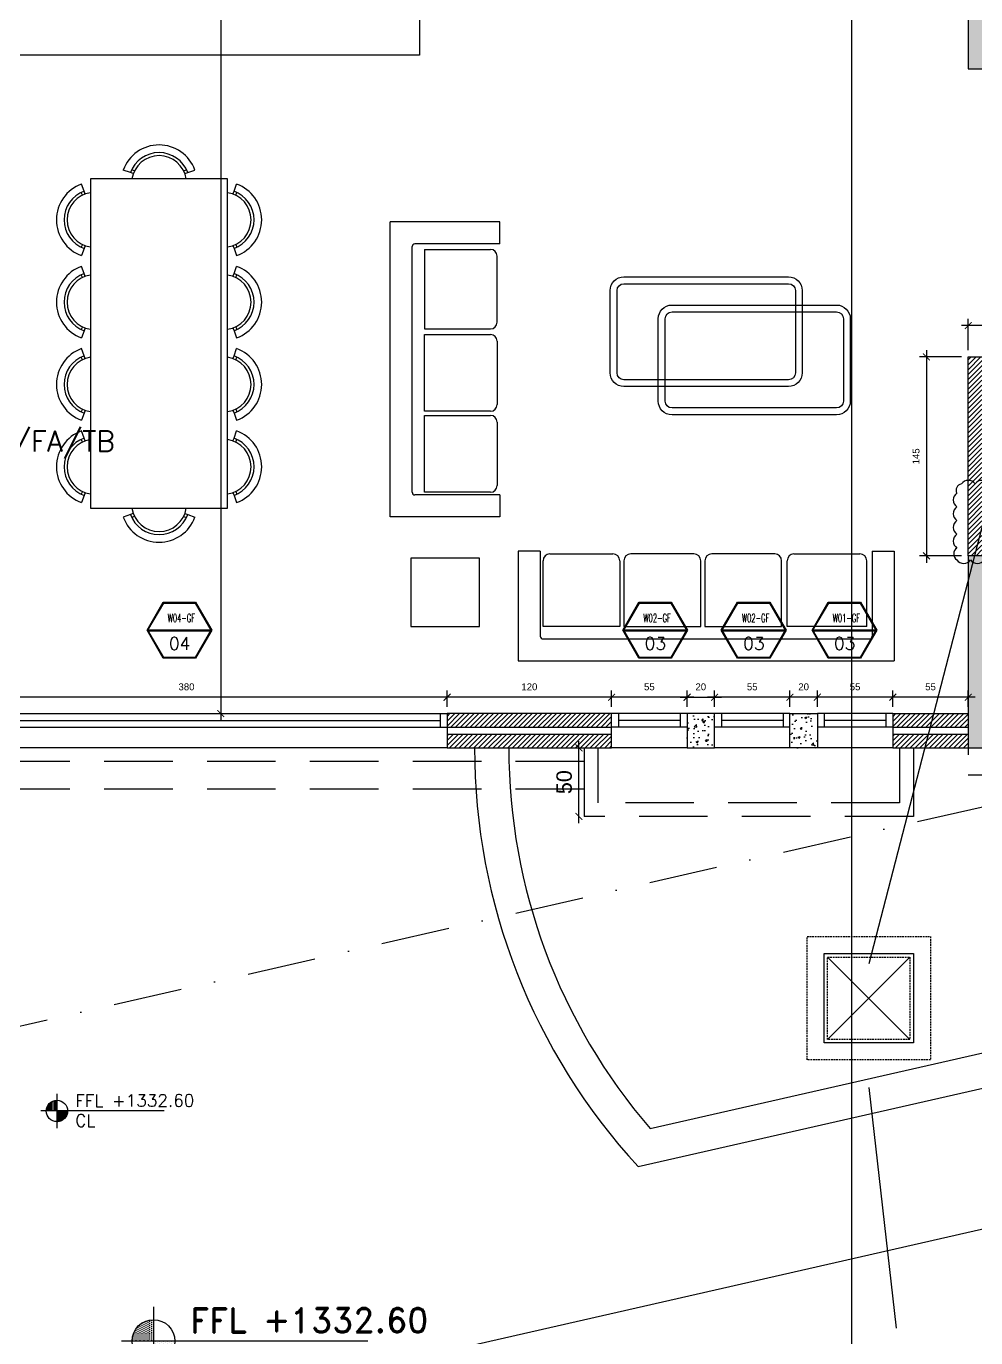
# Model space of a CAD drawing. Header units: centimetres. Extents: x 96271 to 179142, y 9855 to 112216.
# Drawn here: x 139050 to 139742, y 70745 to 71701 of the extents above; entities that cross this region are included whole.
import ezdxf
from ezdxf import colors
from ezdxf.entities.mleader import LeaderData, LeaderLine
from ezdxf.enums import TextEntityAlignment as Align
from ezdxf.math import Vec2, Vec3

# ---------------------------------------------------------------- set-up
doc = ezdxf.new("R2010")
doc.units = ezdxf.units.CM
doc.header["$LTSCALE"] = 100
doc.header["$MEASUREMENT"] = 0
doc.header["$PDSIZE"] = 0.2
for name, pattern in [('DASHDOT', [1, 0.5, -0.25, 0, -0.25]), ('DASHED', [0.75, 0.5, -0.25]), ('HIDDEN2', [0.1875, 0.125, -0.0625])]:
    doc.linetypes.add(name, pattern=pattern)
doc.layers.get('0').update_dxf_attribs({"linetype": 'CONTINUOUS'})
doc.layers.get('DEFPOINTS').update_dxf_attribs({"linetype": 'CONTINUOUS'})
for name, color, linetype in [('A-Dim', 2, 'CONTINUOUS'), ('A-Dim CMU', 2, 'CONTINUOUS'), ('A-Flor-Str', 3, 'CONTINUOUS'), ('A-Furn-Free', 32, 'CONTINUOUS'), ('A-Glass-Full', 140, 'CONTINUOUS'), ('A-Otln-Abv', 1, 'DASHED'), ('A-Otln-Lot Limit', 4, 'CONTINUOUS'), ('A-Patt-CMU', 8, 'CONTINUOUS'), ('A-Patt-Strcr', 8, 'CONTINUOUS'), ('A-Rev Cloud', 80, 'CONTINUOUS'), ('A-Setback', 3, 'DASHDOT'), ('A-Wall-Full', 5, 'CONTINUOUS'), ('A-Wall-Prht', 2, 'CONTINUOUS'), ('A-Wall-Strctr', 6, 'CONTINUOUS'), ('A-WINDOW-ANOT', 131, 'CONTINUOUS'), ('M-DR-RW', 30, 'CONTINUOUS'), ('M-DR-TXT', 80, 'CONTINUOUS'), ('M-FCO-FD', 161, 'CONTINUOUS'), ('plan-elevation level', 7, 'CONTINUOUS')]:
    doc.layers.add(name, color=color, linetype=linetype)
doc.layers.add('A-Sect-Iden', color=191, linetype='CONTINUOUS', lineweight=25)
doc.styles.add('ROMAND', font='romand.shx', dxfattribs={"height": 10})
doc.styles.add('ROMANS', font='romans.shx')
doc.styles.get("Standard").update_dxf_attribs({"font": 'arial.ttf'})
doc.dimstyles.new('1-50', dxfattribs={"dimtxt": 11.25, "dimasz": 5, "dimexe": 5, "dimexo": 5, "dimgap": 5, "dimtad": 1, "dimdec": 1, "dimrnd": 0.5, "dimzin": 12, "dimdsep": 46, "dimtxsty": 'Standard', "dimblk": 'ARCHTICK', "dimcen": 0.09, "dimdle": 5, "dimadec": 0, "dimazin": 3, "dimtfac": 1, "dimtdec": 1, "dimtix": 1, "dimtofl": 0, "dimtmove": 1, "dimatfit": 3, "dimfxl": 5, "dimtolj": 1, "dimtzin": 0, "dimarcsym": 0})
pattern_1 = [(90, (894916.29, -703049.082), (14.2875, 7.14375), [0, -14.2875])]

# ---------------------------------------------------------------- blocks, each defined once
blk = doc.blocks.new('_ArchTick')
at = {"color": 0, "linetype": 'ByBlock', "const_width": 0.15}
blk.add_lwpolyline([(-0.5, -0.5), (0.5, 0.5)], dxfattribs=at)
blk = doc.blocks.new('*D142')
at = {"layer": 'A-Dim', "color": 0, "lineweight": -2, "transparency": 16777216}
blk.add_line((139452.71, 71120.33), (139452.71, 71180.33), dxfattribs=at)
at = {"layer": 'DEFPOINTS', "color": 0, "transparency": 16777216}
for p in [(139452.71, 71175.33), (139452.71, 71175.33), (139452.71, 71125.33)]:
    blk.add_point(p, dxfattribs=at)
at = {"layer": 'A-Dim', "color": 0, "lineweight": -2, "transparency": 16777216, "xscale": 5, "yscale": 5, "zscale": 5}
for p, rotation in [((139452.71, 71175.33), 90), ((139452.71, 71125.33), 270)]:
    blk.add_blockref('_ArchTick', p, dxfattribs=dict(at, rotation=rotation))
at = {"layer": 'A-Dim', "color": 0, "transparency": 16777216, "insert": (139441.96, 71150.33), "char_height": 11.25, "attachment_point": 5, "rotation": 90}
blk.add_mtext('\\A1;50', dxfattribs=at)
blk = doc.blocks.new('*D152')
at = {"layer": 'A-Dim', "color": 0, "lineweight": -2, "transparency": 16777216}
blk.add_line((139191.56, 72260.33), (139191.56, 71195.33), dxfattribs=at)
at = {"layer": 'DEFPOINTS', "color": 0, "transparency": 16777216}
for p in [(139191.56, 72255.33), (139191.56, 71200.33), (139191.56, 71200.33)]:
    blk.add_point(p, dxfattribs=at)
at = {"layer": 'A-Dim', "color": 0, "lineweight": -2, "transparency": 16777216, "xscale": 5, "yscale": 5, "zscale": 5}
for p, rotation in [((139191.56, 72255.33), 90), ((139191.56, 71200.33), 270)]:
    blk.add_blockref('_ArchTick', p, dxfattribs=dict(at, rotation=rotation))
at = {"layer": 'A-Dim', "color": 0, "transparency": 16777216, "insert": (139180.82, 71727.83), "char_height": 11.25, "attachment_point": 5, "rotation": 90}
blk.add_mtext('\\A1;1055', dxfattribs=at)
blk = doc.blocks.new('CL-FFL-PLAN')
at = {"layer": 'plan-elevation level'}
h = blk.add_hatch(dxfattribs=at)
h.set_pattern_fill('DOTS', color=232, scale=9, angle=90, style=0)
h.set_pattern_definition(pattern_1)
h.paths.add_polyline_path([(-1228.6, 206.6), (-1228.6, 50.3), (-1384.9, 50.3, -0.414214)])
h = blk.add_hatch(dxfattribs=at)
h.set_pattern_fill('DOTS', color=232, scale=9, angle=90, style=0)
h.set_pattern_definition(pattern_1)
h.paths.add_polyline_path([(-1228.6, 50.3), (-1072.2, 50.3, -0.414214), (-1228.6, -106.1)])
at = {"layer": 'plan-elevation level', "color": 7, "ltscale": 111}
for p, q in [((-1228.6, 301), (-1228.6, -200.5)), ((336.9, 50.3), (-1462.7, 50.3))]:
    blk.add_line(p, q, dxfattribs=at)
blk.add_circle((-1228.6, 50.3), 156.3, dxfattribs=at)
at = {"layer": 'plan-elevation level', "color": 111, "ltscale": 111, "style": 'ROMAND'}
for s, p in [('FFL', (-960.4, 110.5)), ('CL', (-960.4, -179.7))]:
    blk.add_text(s, height=180, dxfattribs=at).set_placement(p)
for tag, p in [('FFL', (-424, 112.5)), ('CL', (-417.5, -180.3))]:
    blk.add_attdef(tag, p, '', height=180, dxfattribs=at)
blk = doc.blocks.new('LAMM003')
for p, q in [((0.6, 0.8), (-0.6, 0.8)), ((-0.7, 0.7), (-0.7, 0.1)), ((-0.65, 0.7), (-0.65, 0.1)), ((0.6, 0.75), (-0.6, 0.75)), ((0.65, 0.1), (0.65, 0.7)), ((0.7, 0.1), (0.7, 0.7)), ((-0.6, 0.05), (0.6, 0.05)), ((-0.6, 0), (0.6, 0))]:
    blk.add_line(p, q)
for centre, radius, start, end in [((-0.6, 0.7), 0.1, 90, 180), ((0.6, 0.7), 0.1, 360, 90), ((-0.6, 0.7), 0.05, 90, 180), ((0.6, 0.7), 0.05, 360, 90), ((-0.6, 0.1), 0.1, 180, 270), ((-0.6, 0.1), 0.05, 180, 270), ((0.6, 0.1), 0.1, 270, 0), ((0.6, 0.1), 0.05, 270, 0)]:
    blk.add_arc(centre, radius, start, end)
blk = doc.blocks.new('A$C407A2A97')
at = {"linetype": 'HIDDEN2'}
for points in [[(-450, 0), (450, 0), (450, -900), (-450, -900)], [(-300, -150), (300, -150), (300, -750), (-300, -750)]]:
    blk.add_lwpolyline(points, close=True, dxfattribs=at)
blk.add_lwpolyline([(-325, -125), (325, -125), (325, -775), (-325, -775)], close=True)
for points in [[(300, -150), (-300, -750)], [(300, -750), (-300, -150)]]:
    blk.add_lwpolyline(points)
blk = doc.blocks.new('*D703')
at = {"layer": 'A-Dim CMU', "color": 0, "lineweight": -2, "transparency": 16777216}
for p, q in [((139736.56, 71465.33), (139736.56, 71488.12)), ((139791.56, 71465.33), (139791.56, 71488.12)), ((139796.56, 71483.12), (139731.56, 71483.12))]:
    blk.add_line(p, q, dxfattribs=at)
at = {"layer": 'DEFPOINTS', "color": 0, "transparency": 16777216}
for p in [(139736.56, 71483.12), (139736.56, 71460.33), (139791.56, 71460.33)]:
    blk.add_point(p, dxfattribs=at)
at = {"layer": 'A-Dim CMU', "color": 0, "lineweight": -2, "transparency": 16777216, "xscale": 5, "yscale": 5, "zscale": 5, "rotation": 180}
blk.add_blockref('_ArchTick', (139736.56, 71483.12), dxfattribs=at)
at = {"layer": 'A-Dim CMU', "color": 0, "lineweight": -2, "transparency": 16777216, "xscale": 5, "yscale": 5, "zscale": 5}
blk.add_blockref('_ArchTick', (139791.56, 71483.12), dxfattribs=at)
at = {"layer": 'A-Dim CMU', "color": 0, "transparency": 16777216, "insert": (139764.06, 71490.67), "char_height": 5, "attachment_point": 5}
blk.add_mtext('\\A1;55', dxfattribs=at)
blk = doc.blocks.new('*D704')
at = {"layer": 'A-Dim CMU', "color": 0, "lineweight": -2, "transparency": 16777216}
for p, q in [((139731.56, 71460.33), (139701.08, 71460.33)), ((139706.08, 71465.33), (139706.08, 71310.33)), ((139731.56, 71315.33), (139701.08, 71315.33))]:
    blk.add_line(p, q, dxfattribs=at)
at = {"layer": 'DEFPOINTS', "color": 0, "transparency": 16777216}
for p in [(139736.56, 71460.33), (139706.08, 71315.33), (139736.56, 71315.33)]:
    blk.add_point(p, dxfattribs=at)
at = {"layer": 'A-Dim CMU', "color": 0, "lineweight": -2, "transparency": 16777216, "xscale": 5, "yscale": 5, "zscale": 5}
for p, rotation in [((139706.08, 71460.33), 90), ((139706.08, 71315.33), 270)]:
    blk.add_blockref('_ArchTick', p, dxfattribs=dict(at, rotation=rotation))
at = {"layer": 'A-Dim CMU', "color": 0, "transparency": 16777216, "insert": (139698.53, 71387.83), "char_height": 5, "attachment_point": 5, "rotation": 90}
blk.add_mtext('\\A1;145', dxfattribs=at)
blk = doc.blocks.new('*D705')
at = {"layer": 'A-Dim CMU', "color": 0, "lineweight": -2, "transparency": 16777216}
for p, q in [((139681.56, 71205.33), (139681.56, 71217.25)), ((139736.56, 71205.33), (139736.56, 71217.25)), ((139741.56, 71212.25), (139676.56, 71212.25))]:
    blk.add_line(p, q, dxfattribs=at)
at = {"layer": 'DEFPOINTS', "color": 0, "transparency": 16777216}
for p in [(139681.56, 71212.25), (139681.56, 71200.33), (139736.56, 71200.33)]:
    blk.add_point(p, dxfattribs=at)
at = {"layer": 'A-Dim CMU', "color": 0, "lineweight": -2, "transparency": 16777216, "xscale": 5, "yscale": 5, "zscale": 5, "rotation": 180}
blk.add_blockref('_ArchTick', (139681.56, 71212.25), dxfattribs=at)
at = {"layer": 'A-Dim CMU', "color": 0, "lineweight": -2, "transparency": 16777216, "xscale": 5, "yscale": 5, "zscale": 5}
blk.add_blockref('_ArchTick', (139736.56, 71212.25), dxfattribs=at)
at = {"layer": 'A-Dim CMU', "color": 0, "transparency": 16777216, "insert": (139709.06, 71219.79), "char_height": 5, "attachment_point": 5}
blk.add_mtext('\\A1;55', dxfattribs=at)
blk = doc.blocks.new('*D706')
at = {"layer": 'A-Dim CMU', "color": 0, "lineweight": -2, "transparency": 16777216}
for p, q in [((139626.56, 71205.33), (139626.56, 71217.25)), ((139681.56, 71205.33), (139681.56, 71217.25)), ((139686.56, 71212.25), (139621.56, 71212.25))]:
    blk.add_line(p, q, dxfattribs=at)
at = {"layer": 'DEFPOINTS', "color": 0, "transparency": 16777216}
for p in [(139626.56, 71212.25), (139626.56, 71200.33), (139681.56, 71200.33)]:
    blk.add_point(p, dxfattribs=at)
at = {"layer": 'A-Dim CMU', "color": 0, "lineweight": -2, "transparency": 16777216, "xscale": 5, "yscale": 5, "zscale": 5, "rotation": 180}
blk.add_blockref('_ArchTick', (139626.56, 71212.25), dxfattribs=at)
at = {"layer": 'A-Dim CMU', "color": 0, "lineweight": -2, "transparency": 16777216, "xscale": 5, "yscale": 5, "zscale": 5}
blk.add_blockref('_ArchTick', (139681.56, 71212.25), dxfattribs=at)
at = {"layer": 'A-Dim CMU', "color": 0, "transparency": 16777216, "insert": (139654.06, 71219.79), "char_height": 5, "attachment_point": 5}
blk.add_mtext('\\A1;55', dxfattribs=at)
blk = doc.blocks.new('*D707')
at = {"layer": 'A-Dim CMU', "color": 0, "lineweight": -2, "transparency": 16777216}
for p, q in [((139606.56, 71205.33), (139606.56, 71217.25)), ((139626.56, 71205.33), (139626.56, 71217.25)), ((139631.56, 71212.25), (139601.56, 71212.25))]:
    blk.add_line(p, q, dxfattribs=at)
at = {"layer": 'DEFPOINTS', "color": 0, "transparency": 16777216}
for p in [(139606.56, 71212.25), (139606.56, 71200.33), (139626.56, 71200.33)]:
    blk.add_point(p, dxfattribs=at)
at = {"layer": 'A-Dim CMU', "color": 0, "lineweight": -2, "transparency": 16777216, "xscale": 5, "yscale": 5, "zscale": 5, "rotation": 180}
blk.add_blockref('_ArchTick', (139606.56, 71212.25), dxfattribs=at)
at = {"layer": 'A-Dim CMU', "color": 0, "lineweight": -2, "transparency": 16777216, "xscale": 5, "yscale": 5, "zscale": 5}
blk.add_blockref('_ArchTick', (139626.56, 71212.25), dxfattribs=at)
at = {"layer": 'A-Dim CMU', "color": 0, "transparency": 16777216, "insert": (139616.56, 71219.8), "char_height": 5, "attachment_point": 5}
blk.add_mtext('\\A1;20', dxfattribs=at)
blk = doc.blocks.new('*D708')
at = {"layer": 'A-Dim CMU', "color": 0, "lineweight": -2, "transparency": 16777216}
for p, q in [((139551.56, 71205.33), (139551.56, 71217.25)), ((139606.56, 71205.33), (139606.56, 71217.25)), ((139611.56, 71212.25), (139546.56, 71212.25))]:
    blk.add_line(p, q, dxfattribs=at)
at = {"layer": 'DEFPOINTS', "color": 0, "transparency": 16777216}
for p in [(139551.56, 71212.25), (139551.56, 71200.33), (139606.56, 71200.33)]:
    blk.add_point(p, dxfattribs=at)
at = {"layer": 'A-Dim CMU', "color": 0, "lineweight": -2, "transparency": 16777216, "xscale": 5, "yscale": 5, "zscale": 5, "rotation": 180}
blk.add_blockref('_ArchTick', (139551.56, 71212.25), dxfattribs=at)
at = {"layer": 'A-Dim CMU', "color": 0, "lineweight": -2, "transparency": 16777216, "xscale": 5, "yscale": 5, "zscale": 5}
blk.add_blockref('_ArchTick', (139606.56, 71212.25), dxfattribs=at)
at = {"layer": 'A-Dim CMU', "color": 0, "transparency": 16777216, "insert": (139579.06, 71219.79), "char_height": 5, "attachment_point": 5}
blk.add_mtext('\\A1;55', dxfattribs=at)
blk = doc.blocks.new('*D709')
at = {"layer": 'A-Dim CMU', "color": 0, "lineweight": -2, "transparency": 16777216}
for p, q in [((139531.56, 71205.33), (139531.56, 71217.25)), ((139551.56, 71205.33), (139551.56, 71217.25)), ((139526.56, 71212.25), (139556.56, 71212.25))]:
    blk.add_line(p, q, dxfattribs=at)
at = {"layer": 'DEFPOINTS', "color": 0, "transparency": 16777216}
for p in [(139551.56, 71212.25), (139531.56, 71200.33), (139551.56, 71200.33)]:
    blk.add_point(p, dxfattribs=at)
at = {"layer": 'A-Dim CMU', "color": 0, "lineweight": -2, "transparency": 16777216, "xscale": 5, "yscale": 5, "zscale": 5, "rotation": 180}
blk.add_blockref('_ArchTick', (139531.56, 71212.25), dxfattribs=at)
at = {"layer": 'A-Dim CMU', "color": 0, "lineweight": -2, "transparency": 16777216, "xscale": 5, "yscale": 5, "zscale": 5}
blk.add_blockref('_ArchTick', (139551.56, 71212.25), dxfattribs=at)
at = {"layer": 'A-Dim CMU', "color": 0, "transparency": 16777216, "insert": (139541.56, 71219.8), "char_height": 5, "attachment_point": 5}
blk.add_mtext('\\A1;20', dxfattribs=at)
blk = doc.blocks.new('*D710')
at = {"layer": 'A-Dim CMU', "color": 0, "lineweight": -2, "transparency": 16777216}
for p, q in [((139476.56, 71205.33), (139476.56, 71217.25)), ((139531.56, 71205.33), (139531.56, 71217.25)), ((139536.56, 71212.25), (139471.56, 71212.25))]:
    blk.add_line(p, q, dxfattribs=at)
at = {"layer": 'DEFPOINTS', "color": 0, "transparency": 16777216}
for p in [(139476.56, 71212.25), (139476.56, 71200.33), (139531.56, 71200.33)]:
    blk.add_point(p, dxfattribs=at)
at = {"layer": 'A-Dim CMU', "color": 0, "lineweight": -2, "transparency": 16777216, "xscale": 5, "yscale": 5, "zscale": 5}
for p, rotation in [((139476.56, 71212.25), 179.9999999998636), ((139531.56, 71212.25), 359.9999999998636)]:
    blk.add_blockref('_ArchTick', p, dxfattribs=dict(at, rotation=rotation))
at = {"layer": 'A-Dim CMU', "color": 0, "transparency": 16777216, "insert": (139504.06, 71219.79), "char_height": 5, "attachment_point": 5}
blk.add_mtext('\\A1;55', dxfattribs=at)
blk = doc.blocks.new('*D711')
at = {"layer": 'A-Dim CMU', "color": 0, "lineweight": -2, "transparency": 16777216}
for p, q in [((139356.56, 71205.33), (139356.56, 71217.25)), ((139476.56, 71205.33), (139476.56, 71217.25)), ((139481.56, 71212.25), (139351.56, 71212.25))]:
    blk.add_line(p, q, dxfattribs=at)
at = {"layer": 'DEFPOINTS', "color": 0, "transparency": 16777216}
for p in [(139356.56, 71212.25), (139356.56, 71200.33), (139476.56, 71200.33)]:
    blk.add_point(p, dxfattribs=at)
at = {"layer": 'A-Dim CMU', "color": 0, "lineweight": -2, "transparency": 16777216, "xscale": 5, "yscale": 5, "zscale": 5}
for p, rotation in [((139356.56, 71212.25), 179.9999999938093), ((139476.56, 71212.25), 359.9999999938093)]:
    blk.add_blockref('_ArchTick', p, dxfattribs=dict(at, rotation=rotation))
at = {"layer": 'A-Dim CMU', "color": 0, "transparency": 16777216, "insert": (139416.56, 71219.8), "char_height": 5, "attachment_point": 5, "rotation": 360}
blk.add_mtext('\\A1;120', dxfattribs=at)
blk = doc.blocks.new('*D712')
at = {"layer": 'A-Dim CMU', "color": 0, "lineweight": -2, "transparency": 16777216}
for p, q in [((138976.56, 71205.33), (138976.56, 71217.25)), ((139356.56, 71205.33), (139356.56, 71217.25)), ((139361.56, 71212.25), (138971.56, 71212.25))]:
    blk.add_line(p, q, dxfattribs=at)
at = {"layer": 'DEFPOINTS', "color": 0, "transparency": 16777216}
for p in [(138976.56, 71212.25), (138976.56, 71200.33), (139356.56, 71200.33)]:
    blk.add_point(p, dxfattribs=at)
at = {"layer": 'A-Dim CMU', "color": 0, "lineweight": -2, "transparency": 16777216, "xscale": 5, "yscale": 5, "zscale": 5}
for p, rotation in [((138976.56, 71212.25), 179.9999999996138), ((139356.56, 71212.25), 359.9999999996139)]:
    blk.add_blockref('_ArchTick', p, dxfattribs=dict(at, rotation=rotation))
at = {"layer": 'A-Dim CMU', "color": 0, "transparency": 16777216, "insert": (139166.56, 71219.8), "char_height": 5, "attachment_point": 5}
blk.add_mtext('\\A1;380', dxfattribs=at)
blk = doc.blocks.new('WINDOW-TAGS')
at = {"color": 4}
for p, q in [((231, 535), (1283, 535)), ((231, 528), (1283, 528)), ((231, 521), (1283, 521))]:
    blk.add_line(p, q, dxfattribs=at)
for points in [[(1299, 528), (1028, 997), (486, 997), (215, 528), (486, 58), (1028, 58)], [(1291, 528), (1024, 990), (490, 990), (223, 528), (490, 65), (1024, 65)], [(1283, 528), (1020, 983), (494, 983), (231, 528), (494, 72), (1020, 72)]]:
    blk.add_lwpolyline(points, close=True, dxfattribs=at)
at = {"color": 4, "style": 'ROMAND'}
for tag, p in [('LEVEL', (761, 644)), ('WINDOW-NO', (871, 199))]:
    blk.add_attdef(tag, text='', height=210, dxfattribs=at).set_placement(p, align=Align.CENTER)

msp = doc.modelspace()

# ---------------------------------------------------------------- hatches: boundary and pattern name
h = msp.add_hatch()
h.set_pattern_fill('ANSI31', color=256)
h.set_pattern_definition([(45, (149598.39317, 77124.04687), (-0.0883883476, 0.0883883476), [])])
h.paths.add_polyline_path([(139174.246, 72392.249), (139246.91, 72392.249), (139246.91, 72413.114), (139174.246, 72413.114)], flags=9)
h.paths.add_polyline_path([(140226.946, 72673.036), (140299.61, 72673.036), (140299.61, 72693.901), (140226.946, 72693.901)], flags=9)
h.paths.add_polyline_path([(139478.291, 71335.86), (139572.945, 71335.86), (139572.945, 71356.724), (139478.291, 71356.724)], flags=9)
h.paths.add_polyline_path([(139473.892, 72046.153), (139573.263, 72046.153), (139573.263, 72067.017), (139473.892, 72067.017)], flags=9)
h.paths.add_polyline_path([(139147.928, 72046.153), (139247.3, 72046.153), (139247.3, 72067.017), (139147.928, 72067.017)], flags=9)
h.paths.add_polyline_path([(139470.763, 71539.923), (139573.263, 71539.923), (139573.263, 71560.788), (139470.763, 71560.788)], flags=9)
h.paths.add_polyline_path([(139147.928, 71540.705), (139247.3, 71540.705), (139247.3, 71561.57), (139147.928, 71561.57)], flags=9)
h.paths.add_polyline_path([(140021.505, 72000.212), (140102.789, 72000.212), (140102.789, 72021.077), (140021.505, 72021.077)], flags=9)
h.paths.add_polyline_path([(140194.744, 72385.712), (140261.889, 72385.712), (140261.889, 72406.577), (140194.744, 72406.577)], flags=9)
h.paths.add_polyline_path([(139833.124, 71806.712), (139915.989, 71806.712), (139915.989, 71827.577), (139833.124, 71827.577)], flags=9)
at = {"layer": 'A-Patt-CMU'}
h = msp.add_hatch(dxfattribs=at)
h.set_pattern_fill('ANSI31', color=256, scale=20, angle=180)
h.set_pattern_definition([(225, (149663.1543, 69378.0145), (1.76776695, -1.76776695), [])])
h.paths.add_polyline_path([(140126.559, 71870.329), (140381.559, 71870.329), (140381.559, 71885.329), (139986.559, 71885.329), (139986.559, 71870.329), (140111.559, 71870.329), (140111.559, 71685.329), (140086.559, 71685.329), (140086.559, 71670.329), (140126.559, 71670.329)])
h.paths.add_polyline_path([(139986.559, 71700.329), (139961.559, 71700.329), (139961.559, 71670.329), (140006.559, 71670.329), (140006.559, 71685.329), (139986.559, 71685.329)])
h.paths.add_polyline_path([(139986.559, 72050.329), (139961.559, 72050.329), (139961.559, 71985.329), (139986.559, 71985.329)])
h.paths.add_polyline_path([(140391.559, 72030.329), (140401.559, 72030.329), (140401.559, 72050.329), (140461.559, 72050.329), (140461.559, 72060.329), (140391.559, 72060.329)])
h.paths.add_polyline_path([(140221.559, 71450.329), (140221.559, 71285.329), (140161.559, 71285.329), (140161.559, 71275.329), (140231.559, 71275.329), (140231.559, 71450.329)])
h.paths.add_polyline_path([(139476.559, 71185.329), (139356.559, 71185.329), (139356.559, 71175.329), (139476.559, 71175.329)])
h.paths.add_polyline_path([(139356.559, 71190.329), (139476.559, 71190.329), (139476.559, 71200.329), (139356.559, 71200.329)])
h.paths.add_polyline_path([(138976.559, 71185.329), (138936.559, 71185.329), (138936.559, 71175.329), (138976.559, 71175.329)])
h.paths.add_polyline_path([(138936.559, 71190.329), (138976.559, 71190.329), (138976.559, 71200.329), (138936.559, 71200.329)])
h.paths.add_polyline_path([(139736.559, 71185.329), (139681.559, 71185.329), (139681.559, 71175.329), (139736.559, 71175.329)])
h.paths.add_polyline_path([(139681.559, 71190.329), (139736.559, 71190.329), (139736.559, 71200.329), (139681.559, 71200.329)])
h.paths.add_polyline_path([(139746.559, 71750.329), (139746.559, 72100.329), (139736.559, 72100.329), (139736.559, 71750.329)])
h.paths.add_polyline_path([(139751.559, 72100.329), (139751.559, 71750.329), (139761.559, 71750.329), (139761.559, 72100.329)])
h.paths.add_polyline_path([(139751.559, 71445.329), (139751.559, 71315.329), (139761.559, 71315.329), (139761.559, 71435.329), (139791.559, 71435.329), (139791.559, 71445.329)], flags=17)
h.paths.add_polyline_path([(139746.559, 71315.329), (139746.559, 71450.329), (139791.559, 71450.329), (139791.559, 71460.329), (139736.559, 71460.329), (139736.559, 71315.329)])
h.paths.add_polyline_path([(139961.559, 71445.329), (139921.559, 71445.329), (139921.559, 71435.329), (139961.559, 71435.329)])
h.paths.add_polyline_path([(139921.559, 71450.329), (139961.559, 71450.329), (139961.559, 71460.329), (139921.559, 71460.329)])
h.paths.add_polyline_path([(140471.559, 72125.329), (140471.559, 72180.329), (140461.559, 72180.329), (140461.559, 72125.329)])
h.paths.add_polyline_path([(140476.559, 72180.329), (140476.559, 72125.329), (140486.559, 72125.329), (140486.559, 72180.329)])
h.paths.add_polyline_path([(140476.559, 72520.329), (140476.559, 72390.329), (140486.559, 72390.329), (140486.559, 72530.329), (140461.559, 72530.329), (140461.559, 72520.329)])
h.paths.add_polyline_path([(140471.559, 72390.329), (140471.559, 72515.329), (140461.559, 72515.329), (140461.559, 72390.329)], flags=17)
h.paths.add_polyline_path([(139971.559, 72520.329), (139986.559, 72520.329), (139986.559, 72530.329), (139961.559, 72530.329), (139961.559, 72390.329), (139971.559, 72390.329)])
h.paths.add_polyline_path([(139986.559, 72515.329), (139976.559, 72515.329), (139976.559, 72390.329), (139986.559, 72390.329)], flags=17)
h.paths.add_polyline_path([(139976.559, 72285.329), (139976.559, 72245.329), (139986.559, 72245.329), (139986.559, 72285.329)])
h.paths.add_polyline_path([(139971.559, 72245.329), (139971.559, 72285.329), (139961.559, 72285.329), (139961.559, 72245.329)])
h.paths.add_polyline_path([(139976.559, 72180.329), (139976.559, 72125.329), (139986.559, 72125.329), (139986.559, 72180.329)])
h.paths.add_polyline_path([(139971.559, 72125.329), (139971.559, 72180.329), (139961.559, 72180.329), (139961.559, 72125.329)])
at = {"layer": 'A-Patt-Strcr'}
h = msp.add_hatch(dxfattribs=at)
h.set_pattern_fill('AR-CONC', color=256, scale=2)
h.set_pattern_definition([(50, (149598.393, 77124.047), (14.345204, -1.255043), [1.5, -16.5]), (355, (149598.393, 77124.047), (-2.775027, 15.043843), [1.2, -13.2]), (100.45144, (149599.589, 77123.942), (11.570177, 13.7888), [1.274804, -14.022842]), (46.1842, (149598.393, 77128.047), (21.344827, -3.310386), [2.25, -24.75]), (96.63564, (149600.172, 77127.77), (18.69324, 19.482372), [1.912207, -21.034275]), (351.18416, (149598.393, 77128.047), (18.69324, 19.482372), [1.8, -19.8]), (21, (149600.393, 77127.047), (11.938141, -8.052378), [1.5, -16.5]), (326, (149600.393, 77127.047), (4.866307, 14.503001), [1.2, -13.2]), (71.45144, (149601.388, 77126.376), (16.804448, 6.450623), [1.274804, -14.022842]), (37.5, (149598.393, 77124.047), (0.243197, 6.657877), [0, -13.04, 0, -13.4, 0, -13.25]), (7.5, (149598.393, 77124.047), (5.2613907, 7.8882342), [0, -7.64, 0, -12.74, 0, -5.05]), (327.5, (149593.933, 77124.047), (10.6764487, -0.4510974), [0, -5, 0, -15.6, 0, -20.7]), (317.5, (149591.933, 77124.047), (11.6637234, 2.0021), [0, -6.5, 0, -10.36, 0, -14.7])])
h.paths.add_polyline_path([(140136.559, 71300.329), (139986.559, 71300.329), (139986.559, 71275.329), (140136.559, 71275.329)])
h.paths.add_polyline_path([(140341.559, 71600.329), (140311.559, 71600.329), (140311.559, 71570.329), (140341.559, 71570.329)])
h.paths.add_polyline_path([(140341.559, 71750.329), (140311.559, 71750.329), (140311.559, 71720.329), (140341.559, 71720.329)])
h.paths.add_polyline_path([(139986.559, 71895.329), (139961.559, 71895.329), (139961.559, 71700.329), (139986.559, 71700.329)])
h.paths.add_polyline_path([(139761.559, 71315.329), (139736.559, 71315.329), (139736.559, 71175.329), (139761.559, 71175.329), (139761.559, 71214.093)])
h.paths.add_polyline_path([(138936.559, 71270.329), (138876.559, 71270.329), (138876.559, 71175.329), (138936.559, 71175.329)])
h.paths.add_polyline_path([(138936.559, 71750.329), (138876.559, 71750.329), (138876.559, 71670.329), (138936.559, 71670.329)])
h.paths.add_polyline_path([(138936.559, 72180.329), (138876.559, 72180.329), (138876.559, 72100.329), (138936.559, 72100.329)])
h.paths.add_polyline_path([(139986.559, 72125.329), (139961.559, 72125.329), (139961.559, 72050.329), (139986.559, 72050.329)])
h.paths.add_polyline_path([(139986.559, 72390.329), (139961.559, 72390.329), (139961.559, 72350.329), (139986.559, 72350.329)])
h.paths.add_polyline_path([(140486.559, 72390.329), (140461.559, 72390.329), (140461.559, 72350.329), (140486.559, 72350.329)])
h.paths.add_polyline_path([(140486.559, 72125.329), (140461.559, 72125.329), (140461.559, 72085.283), (140486.559, 72085.283)])
h.paths.add_polyline_path([(140506.559, 71895.329), (140381.559, 71895.329), (140381.559, 71870.329), (140506.559, 71870.329)])
h.paths.add_polyline_path([(140461.559, 72050.329), (140486.559, 72050.329), (140486.559, 72085.283), (140461.559, 72085.283)])
h.paths.add_polyline_path([(139976.559, 71430.329), (139976.559, 71460.329), (139961.559, 71460.329), (139961.559, 71275.329), (139986.559, 71275.329), (139986.559, 71430.329)])
h.paths.add_polyline_path([(140146.559, 71430.329), (140136.559, 71430.329), (140136.559, 71275.329), (140161.559, 71275.329), (140161.559, 71460.329), (140146.559, 71460.329)])
h.paths.add_polyline_path([(139761.559, 71750.329), (139736.559, 71750.329), (139736.559, 71670.329), (139761.559, 71670.329)])
h.paths.add_polyline_path([(139761.559, 72180.329), (139736.559, 72180.329), (139736.559, 72100.329), (139761.559, 72100.329)])
h = msp.add_hatch(dxfattribs=at)
h.set_pattern_fill('AR-CONC', color=256, scale=2)
h.set_pattern_definition([(50, (149598.393, 77124.047), (14.345204, -1.255043), [1.5, -16.5]), (355, (149598.393, 77124.047), (-2.775027, 15.043843), [1.2, -13.2]), (100.45144, (149599.589, 77123.942), (11.570177, 13.7888), [1.274804, -14.022842]), (46.1842, (149598.393, 77128.047), (21.344827, -3.310386), [2.25, -24.75]), (96.63564, (149600.172, 77127.77), (18.69324, 19.482372), [1.912207, -21.034275]), (351.18416, (149598.393, 77128.047), (18.69324, 19.48237), [1.8, -19.8]), (21, (149600.393, 77127.047), (11.938141, -8.052378), [1.5, -16.5]), (326, (149600.393, 77127.047), (4.866307, 14.503), [1.2, -13.2]), (71.45144, (149601.388, 77126.376), (16.804448, 6.450623), [1.274804, -14.022842]), (37.5, (149598.393, 77124.047), (0.243197, 6.657877), [0, -13.04, 0, -13.4, 0, -13.25]), (7.5, (149598.393, 77124.047), (5.2613907, 7.8882342), [0, -7.64, 0, -12.74, 0, -5.05]), (327.5, (149593.933, 77124.047), (10.6764487, -0.4510974), [0, -5, 0, -15.6, 0, -20.7]), (317.5, (149591.933, 77124.047), (11.6637234, 2.0021), [0, -6.5, 0, -10.36, 0, -14.7])])
h.paths.add_polyline_path([(139551.559, 71200.329), (139531.559, 71200.329), (139531.559, 71175.329), (139551.559, 71175.329)])
h.paths.add_polyline_path([(139626.559, 71200.329), (139606.559, 71200.329), (139606.559, 71175.329), (139626.559, 71175.329)])

# ---------------------------------------------------------------- linework, layer by layer
at = {"layer": 'A-Flor-Str'}
for p, q in [((139736.559, 71190.329), (139736.559, 71170.329)), ((140231.559, 71155.329), (139736.559, 71155.329))]:
    msp.add_line(p, q, dxfattribs=at)
at = {"layer": 'A-Furn-Free', "linetype": 'ByBlock'}
for p, q in [((139336.559, 71740.329), (139336.559, 71680.329)), ((139336.559, 71680.329), (138936.559, 71680.329)), ((139096.559, 71590.024), (139096.559, 71350.024)), ((139196.559, 71590.024), (139096.559, 71590.024)), ((139125.677, 71594.666), (139120.457, 71596.567)), ((139127.766, 71593.906), (139125.677, 71594.666)), ((139128.642, 71595.952), (139126.542, 71596.717)), ((139164.477, 71595.952), (139166.577, 71596.717)), ((139165.353, 71593.906), (139167.442, 71594.666)), ((139167.442, 71594.666), (139172.662, 71596.567)), ((139196.559, 71350.024), (139196.559, 71590.024)), ((139091.917, 71581.126), (139090.017, 71586.346)), ((139092.677, 71579.038), (139091.917, 71581.126)), ((139200.442, 71579.038), (139201.202, 71581.126)), ((139201.202, 71581.126), (139203.102, 71586.346)), ((139090.631, 71578.161), (139089.867, 71580.261)), ((139202.488, 71578.161), (139203.252, 71580.261)), ((139315.107, 71343.691), (139315.107, 71558.691)), ((139395.107, 71558.691), (139315.107, 71558.691)), ((139395.107, 71542.691), (139395.107, 71558.691)), ((139090.631, 71542.326), (139089.867, 71540.226)), ((139202.488, 71542.326), (139203.252, 71540.226)), ((139395.107, 71542.691), (139333.107, 71542.691)), ((139091.917, 71539.362), (139090.017, 71534.141)), ((139092.677, 71541.45), (139091.917, 71539.362)), ((139200.442, 71541.45), (139201.202, 71539.362)), ((139201.202, 71539.362), (139203.102, 71534.141)), ((139331.107, 71361.691), (139331.107, 71540.691)), ((139340.107, 71538.691), (139340.107, 71480.691)), ((139340.107, 71538.691), (139388.107, 71538.691)), ((139393.107, 71485.691), (139393.107, 71533.691)), ((139091.917, 71521.126), (139090.017, 71526.346)), ((139201.202, 71521.126), (139203.102, 71526.346)), ((139090.631, 71518.161), (139089.867, 71520.261)), ((139092.677, 71519.038), (139091.917, 71521.126)), ((139200.442, 71519.038), (139201.202, 71521.126)), ((139202.488, 71518.161), (139203.252, 71520.261)), ((139090.631, 71482.326), (139089.867, 71480.226)), ((139091.917, 71479.362), (139090.017, 71474.141)), ((139092.677, 71481.45), (139091.917, 71479.362)), ((139200.442, 71481.45), (139201.202, 71479.362)), ((139201.202, 71479.362), (139203.102, 71474.141)), ((139202.488, 71482.326), (139203.252, 71480.226)), ((139340.107, 71480.691), (139388.107, 71480.691)), ((139340.107, 71420.691), (139340.107, 71476.691)), ((139340.107, 71476.691), (139388.107, 71476.691)), ((139091.917, 71461.126), (139090.017, 71466.346)), ((139201.202, 71461.126), (139203.102, 71466.346)), ((139393.107, 71471.691), (139393.107, 71425.691)), ((139090.631, 71458.161), (139089.867, 71460.261)), ((139092.677, 71459.038), (139091.917, 71461.126)), ((139200.442, 71459.038), (139201.202, 71461.126)), ((139202.488, 71458.161), (139203.252, 71460.261)), ((139090.631, 71422.326), (139089.867, 71420.226)), ((139091.917, 71419.362), (139090.017, 71414.141)), ((139092.677, 71421.45), (139091.917, 71419.362)), ((139200.442, 71421.45), (139201.202, 71419.362)), ((139201.202, 71419.362), (139203.102, 71414.141)), ((139202.488, 71422.326), (139203.252, 71420.226)), ((139388.107, 71420.691), (139340.107, 71420.691)), ((139340.107, 71417.691), (139388.107, 71417.691)), ((139340.107, 71361.691), (139340.107, 71417.691)), ((139393.107, 71412.691), (139393.107, 71366.691)), ((139090.631, 71398.161), (139089.867, 71400.261)), ((139091.917, 71401.126), (139090.017, 71406.346)), ((139092.677, 71399.038), (139091.917, 71401.126)), ((139200.442, 71399.038), (139201.202, 71401.126)), ((139201.202, 71401.126), (139203.102, 71406.346)), ((139202.488, 71398.161), (139203.252, 71400.261)), ((139090.631, 71362.326), (139089.867, 71360.226)), ((139092.677, 71361.45), (139091.917, 71359.362)), ((139200.442, 71361.45), (139201.202, 71359.362)), ((139202.488, 71362.326), (139203.252, 71360.226)), ((139388.107, 71361.691), (139340.107, 71361.691)), ((139091.917, 71359.362), (139090.017, 71354.141)), ((139201.202, 71359.362), (139203.102, 71354.141)), ((139395.107, 71359.691), (139333.107, 71359.691)), ((139395.107, 71359.691), (139395.107, 71343.691)), ((139096.559, 71350.024), (139196.559, 71350.024)), ((139125.677, 71345.381), (139120.457, 71343.481)), ((139127.766, 71346.141), (139125.677, 71345.381)), ((139128.642, 71344.096), (139126.542, 71343.331)), ((139164.477, 71344.096), (139166.577, 71343.331)), ((139165.353, 71346.141), (139167.442, 71345.381)), ((139167.442, 71345.381), (139172.662, 71343.481)), ((139395.107, 71343.691), (139315.107, 71343.691)), ((139424.516, 71318.704), (139408.516, 71318.704)), ((139408.516, 71318.704), (139408.516, 71238.704)), ((139424.516, 71318.704), (139424.516, 71256.704)), ((139431.516, 71316.704), (139477.516, 71316.704)), ((139536.516, 71316.704), (139490.516, 71316.704)), ((139595.516, 71316.704), (139549.516, 71316.704)), ((139609.516, 71316.704), (139657.516, 71316.704)), ((139666.516, 71318.704), (139666.516, 71256.704)), ((139666.516, 71318.704), (139682.516, 71318.704)), ((139682.516, 71318.704), (139682.516, 71238.704)), ((139426.516, 71263.704), (139426.516, 71311.704)), ((139482.516, 71311.704), (139482.516, 71263.704)), ((139485.516, 71311.704), (139485.516, 71263.704)), ((139541.516, 71263.704), (139541.516, 71311.704)), ((139544.516, 71311.704), (139544.516, 71263.704)), ((139600.516, 71263.704), (139600.516, 71311.704)), ((139604.516, 71263.704), (139604.516, 71311.704)), ((139662.516, 71263.704), (139662.516, 71311.704)), ((139482.516, 71263.704), (139426.516, 71263.704)), ((139485.516, 71263.704), (139541.516, 71263.704)), ((139544.516, 71263.704), (139600.516, 71263.704)), ((139662.516, 71263.704), (139604.516, 71263.704)), ((139426.516, 71254.704), (139664.516, 71254.704)), ((139408.516, 71238.704), (139682.516, 71238.704))]:
    msp.add_line(p, q, dxfattribs=at)
msp.add_lwpolyline([(139330.107, 71313.691), (139330.107, 71263.691), (139380.107, 71263.691), (139380.107, 71313.691)], close=True, dxfattribs=at)
for centre, radius, start, end in [((139146.559, 71587.066), 27.778, 20, 160), ((139146.559, 71587.066), 22.222, 20, 160), ((139146.559, 71587.066), 20, 8.505005, 171.494995), ((139099.517, 71560.244), 27.778, 110, 250), ((139099.517, 71560.244), 22.222, 110, 250), ((139193.602, 71560.244), 22.222, 290, 70), ((139193.602, 71560.244), 27.778, 290, 70), ((139099.517, 71560.244), 20, 98.505005, 261.494995), ((139193.602, 71560.244), 20, 278.505005, 81.494995), ((139333.107, 71540.691), 2, 90, 180), ((139388.107, 71533.691), 5, 0, 90), ((139099.517, 71500.244), 27.778, 110, 250), ((139193.602, 71500.244), 27.778, 290, 70), ((139099.517, 71500.244), 22.222, 110, 250), ((139099.517, 71500.244), 20, 98.505005, 261.494995), ((139193.602, 71500.244), 20, 278.505005, 81.494995), ((139193.602, 71500.244), 22.222, 290, 70), ((139388.107, 71485.691), 5, 270, 0), ((139388.107, 71471.691), 5, 0, 90), ((139099.517, 71440.244), 27.778, 110, 250), ((139193.602, 71440.244), 27.778, 290, 70), ((139099.517, 71440.244), 22.222, 110, 250), ((139099.517, 71440.244), 20, 98.505005, 261.494995), ((139193.602, 71440.244), 20, 278.505005, 81.494995), ((139193.602, 71440.244), 22.222, 290, 70), ((139388.107, 71425.691), 5, 270, 0), ((139388.107, 71425.691), 5, 270, 0), ((139388.107, 71412.691), 5, 0, 90), ((139099.517, 71380.244), 27.778, 110, 250), ((139099.517, 71380.244), 22.222, 110, 250), ((139099.517, 71380.244), 20, 98.505005, 261.494995), ((139193.602, 71380.244), 20, 278.505005, 81.494995), ((139193.602, 71380.244), 22.222, 290, 70), ((139193.602, 71380.244), 27.778, 290, 70), ((139333.107, 71361.691), 2, 180, 270), ((139388.107, 71366.691), 5, 270, 0), ((139146.559, 71352.982), 27.778, 200, 340), ((139146.559, 71352.982), 22.222, 200, 340), ((139146.559, 71352.982), 20, 188.505005, 351.494995), ((139431.516, 71311.704), 5, 90, 180), ((139477.516, 71311.704), 5, 0, 90), ((139490.516, 71311.704), 5, 90, 180), ((139536.516, 71311.704), 5, 0, 90), ((139549.516, 71311.704), 5, 90, 180), ((139549.516, 71311.704), 5, 90, 180), ((139595.516, 71311.704), 5, 0, 90), ((139609.516, 71311.704), 5, 90, 180), ((139657.516, 71311.704), 5, 0, 90), ((139426.516, 71256.704), 2, 180, 270), ((139664.516, 71256.704), 2, 270, 0)]:
    msp.add_arc(centre, radius, start, end, dxfattribs=at)
at = {"layer": 'A-Glass-Full'}
for p, q in [((138976.559, 71200.329), (139356.559, 71200.329)), ((139351.559, 71200.329), (139351.559, 71190.329)), ((139531.559, 71200.329), (139476.559, 71200.329)), ((139481.559, 71200.329), (139481.559, 71190.329)), ((139526.559, 71200.329), (139526.559, 71190.329)), ((139606.559, 71200.329), (139551.559, 71200.329)), ((139556.559, 71200.329), (139556.559, 71190.329)), ((139601.559, 71200.329), (139601.559, 71190.329)), ((139681.559, 71200.329), (139626.559, 71200.329)), ((139631.559, 71200.329), (139631.559, 71190.329)), ((139676.559, 71200.329), (139676.559, 71190.329)), ((138976.559, 71190.329), (139356.559, 71190.329)), ((138981.559, 71195.329), (139351.559, 71195.329)), ((139531.559, 71190.329), (139476.559, 71190.329)), ((139526.559, 71195.329), (139481.559, 71195.329)), ((139606.559, 71190.329), (139551.559, 71190.329)), ((139601.559, 71195.329), (139556.559, 71195.329)), ((139681.559, 71190.329), (139626.559, 71190.329)), ((139676.559, 71195.329), (139631.559, 71195.329))]:
    msp.add_line(p, q, dxfattribs=at)
at = {"layer": 'A-Otln-Abv'}
for p, q in [((139456.559, 71175.329), (139456.559, 71125.329)), ((139466.559, 71175.329), (139466.559, 71135.329)), ((139686.559, 71175.329), (139686.559, 71135.329)), ((139696.559, 71175.329), (139696.559, 71125.329)), ((139686.559, 71135.329), (139466.559, 71135.329)), ((139696.559, 71125.329), (139456.559, 71125.329))]:
    msp.add_line(p, q, dxfattribs=at)
for points in [[(139456.559, 71145.329), (138816.559, 71145.329), (138816.559, 71310.329), (138876.559, 71310.329)], [(139456.559, 71165.329), (138836.559, 71165.329), (138836.559, 71290.329), (138876.559, 71290.329)]]:
    msp.add_lwpolyline(points, dxfattribs=at)
at = {"layer": 'A-Otln-Lot Limit'}
msp.add_lwpolyline([(136965.712, 70479.123), (137206.535, 70394.564), (137669.865, 70351.712), (139880.741, 70855.19), (141068.865, 70851.94), (140904.471, 76012.018), (140151.894, 76776.773), (140222.083, 77217.518), (139747.22, 77140.456), (139010.375, 77171.007), (138361.687, 77204.5), (137783.533, 77219.682), (137242.113, 76719.747), (137087.264, 76618.541), (136965.712, 70479.08)], dxfattribs=at)
at = {"layer": 'A-Rev Cloud'}
msp.add_lwpolyline([(139728.267, 71312.389, 0.5205671), (139738.267, 71312.389, 0.5205671), (139748.267, 71312.389, 0.5205671), (139758.267, 71312.389, 0.5205671), (139768.267, 71312.389, 0.5205671), (139777.237, 71313.419, 0.5205671), (139777.237, 71323.419, 0.5205671), (139777.237, 71333.419, 0.5205671), (139777.237, 71343.419, 0.5205671), (139777.237, 71353.419, 0.5205671), (139777.237, 71363.419, 0.5205671), (139771.553, 71367.734, 0.5205671), (139761.553, 71367.734, 0.5205671), (139751.553, 71367.734, 0.5205671), (139741.553, 71367.734, 0.5205671), (139731.553, 71367.734, 0.5205671), (139728.267, 71361.02, 0.5205671), (139728.267, 71351.02, 0.5205671), (139728.267, 71341.02, 0.5205671), (139728.267, 71331.02, 0.5205671), (139728.267, 71321.02, 0.5205671)], format="xyb", close=True, dxfattribs=at)
at = {"layer": 'A-Sect-Iden'}
msp.add_line((139651.559, 73927.158), (139651.559, 70188.999), dxfattribs=at)
at = {"layer": 'A-Setback'}
msp.add_lwpolyline([(140559.009, 71153.336), (140410.95, 75800.674), (139618.405, 76606.045), (139624.608, 76644.996), (138745.22, 76680.475), (137970.463, 76711.734), (137582.107, 76353.135), (137469.619, 70671.512), (137649.878, 70654.841), (139847.419, 71155.283)], close=True, dxfattribs=at)
at = {"layer": 'A-Wall-Full'}
for p, q in [((139681.559, 71200.329), (139736.559, 71200.329)), ((139356.559, 71190.329), (139476.559, 71190.329)), ((139681.559, 71190.329), (139736.559, 71190.329)), ((139356.559, 71185.329), (139476.559, 71185.329)), ((139681.559, 71185.329), (139736.559, 71185.329))]:
    msp.add_line(p, q, dxfattribs=at)
for points in [[(139736.559, 71315.329), (139736.559, 71460.329), (139791.559, 71460.329)], [(139356.559, 71200.329), (139356.559, 71175.329), (139476.559, 71175.329), (139476.559, 71200.329), (139356.559, 71200.329)], [(139681.559, 71200.329), (139681.559, 71175.329), (139736.559, 71175.329)]]:
    msp.add_lwpolyline(points, dxfattribs=at)
at = {"layer": 'A-Wall-Prht'}
for p, q in [((139356.559, 71175.329), (138976.559, 71175.329)), ((139531.559, 71175.329), (139476.559, 71175.329)), ((139606.559, 71175.329), (139551.559, 71175.329)), ((139681.559, 71175.329), (139626.559, 71175.329)), ((139504.72, 70897.76), (139866.856, 70980.228)), ((139495.892, 70870.11), (139869.632, 70955.221))]:
    msp.add_line(p, q, dxfattribs=at)
for radius, end in [(450, 222.70827), (425, 220.776015)]:
    msp.add_arc((139826.559, 71175.329), radius, 180, end, dxfattribs=at)
at = {"layer": 'A-Wall-Strctr'}
for points in [[(139761.559, 71750.329), (139736.559, 71750.329), (139736.559, 71670.329), (139761.559, 71670.329)], [(139736.559, 71175.329), (139761.559, 71175.329), (139761.559, 71315.329), (139736.559, 71315.329)], [(139531.559, 71175.329), (139551.559, 71175.329), (139551.559, 71200.329), (139531.559, 71200.329)], [(139606.559, 71200.329), (139626.559, 71200.329), (139626.559, 71175.329), (139606.559, 71175.329)]]:
    msp.add_lwpolyline(points, close=True, dxfattribs=at)
at = {"layer": 'M-DR-RW'}
for p, q in [((139746.559, 71336.02), (139664.059, 71017.829)), ((139664.059, 70927.829), (139684.008, 70752.411))]:
    msp.add_line(p, q, dxfattribs=at)

# ---------------------------------------------------------------- block references
at = {"layer": 'A-Furn-Free', "linetype": 'ByBlock', "xscale": -100, "yscale": 100, "zscale": 100}
for p in [(139545.516, 71438.704), (139580.565, 71418.152)]:
    msp.add_blockref('LAMM003', p, dxfattribs=at)
at = {"layer": 'A-WINDOW-ANOT'}
ref = msp.add_blockref('WINDOW-TAGS', (139128.401, 71284.035), dxfattribs=dict(at, xscale=-0.04355999999916094, yscale=0.04355999999916094, zscale=0.04355999999916094, rotation=180))
ref.add_attrib('LEVEL', '04', dxfattribs={"layer": '0', "color": 4, "height": 9.1344, "style": 'ROMAND'}).set_placement((139161.558, 71246.861), align=Align.CENTER)
ref.add_attrib('WINDOW-NO', 'W04-GF', (139152.901, 71266.972), dxfattribs={"layer": '0', "color": 4, "height": 6, "style": 'ROMAND', "width": 0.6})
ref = msp.add_blockref('WINDOW-TAGS', (139475.297, 71284.035), dxfattribs=dict(at, xscale=-0.04355999999916094, yscale=0.04355999999916094, zscale=0.04355999999916094, rotation=180))
ref.add_attrib('LEVEL', '03', dxfattribs={"layer": '0', "color": 4, "height": 9.1344, "style": 'ROMAND'}).set_placement((139508.454, 71246.861), align=Align.CENTER)
ref.add_attrib('WINDOW-NO', 'W02-GF', (139499.797, 71266.972), dxfattribs={"layer": '0', "color": 4, "height": 6, "style": 'ROMAND', "width": 0.6})
ref = msp.add_blockref('WINDOW-TAGS', (139547.109, 71284.035), dxfattribs=dict(at, xscale=-0.04355999999916094, yscale=0.04355999999916094, zscale=0.04355999999916094, rotation=180))
ref.add_attrib('LEVEL', '03', dxfattribs={"layer": '0', "color": 4, "height": 9.1344, "style": 'ROMAND'}).set_placement((139580.266, 71246.861), align=Align.CENTER)
ref.add_attrib('WINDOW-NO', 'W02-GF', (139571.608, 71266.972), dxfattribs={"layer": '0', "color": 4, "height": 6, "style": 'ROMAND', "width": 0.6})
ref = msp.add_blockref('WINDOW-TAGS', (139613.31, 71284.035), dxfattribs=dict(at, xscale=-0.04355999999916094, yscale=0.04355999999916094, zscale=0.04355999999916094, rotation=180))
ref.add_attrib('LEVEL', '03', dxfattribs={"layer": '0', "color": 4, "height": 9.1344, "style": 'ROMAND'}).set_placement((139646.467, 71246.861), align=Align.CENTER)
ref.add_attrib('WINDOW-NO', 'W01-GF', (139637.81, 71266.972), dxfattribs={"layer": '0', "color": 4, "height": 6, "style": 'ROMAND', "width": 0.6})
at = {"layer": 'M-FCO-FD', "xscale": 0.1, "yscale": 0.1, "zscale": 0.1}
msp.add_blockref('A$C407A2A97', (139664.059, 71037.829), dxfattribs=at)
at = {"layer": 'plan-elevation level'}
ref = msp.add_blockref('CL-FFL-PLAN', (139133.389, 70908.168), dxfattribs=dict(at, xscale=0.04991255350113968, yscale=0.04991255350113968, zscale=0.04991255350113968))
ref.add_attrib('FFL', '+1332.60', (139112.228, 70913.784), dxfattribs={"layer": '0', "color": 111, "ltscale": 111, "height": 8.9843, "style": 'ROMAND'})
ref = msp.add_blockref('CL-FFL-PLAN', (139265.098, 70737.888), dxfattribs=dict(at, xscale=0.09982510700227937, yscale=0.09982510700227937, zscale=0.09982510700227937))
ref.add_attrib('FFL', '+1332.60', (139222.775, 70749.121), dxfattribs={"layer": '0', "color": 111, "ltscale": 111, "height": 17.9685, "style": 'ROMAND'})

# ---------------------------------------------------------------- dimensions: what is measured, and where the dimension line sits
at = {"layer": 'A-Dim'}
for p1, p2, picture, middle in [((139191.559, 72255.329), (139191.559, 71200.329), '*D152', (139180.816, 71727.829)), ((139452.707, 71125.329), (139452.707, 71175.329), '*D142', (139441.963, 71150.329))]:
    dim = msp.add_aligned_dim(p1=p1, p2=p2, distance=0, dimstyle='1-50', override={"dimse1": 1, "dimse2": 1}, dxfattribs=at)
    dim.commit()
    dim.dimension.update_dxf_attribs({"geometry": picture, "text_midpoint": middle})
at = {"layer": 'A-Dim CMU'}
for p1, p2, distance, picture, middle in [((139791.559, 71460.329), (139736.559, 71460.329), -22.794, '*D703', (139764.059, 71490.666)), ((139736.559, 71460.329), (139736.559, 71315.329), -30.475, '*D704', (139698.532, 71387.829)), ((139356.559, 71200.329), (138976.559, 71200.329), -11.919, '*D712', (139166.559, 71219.802)), ((139476.559, 71200.329), (139356.559, 71200.329), -11.919, '*D711', (139416.559, 71219.801)), ((139531.559, 71200.329), (139476.559, 71200.329), -11.919, '*D710', (139504.059, 71219.791)), ((139531.559, 71200.329), (139551.559, 71200.329), 11.919, '*D709', (139541.559, 71219.801)), ((139606.559, 71200.329), (139551.559, 71200.329), -11.919, '*D708', (139579.059, 71219.791)), ((139626.559, 71200.329), (139606.559, 71200.329), -11.919, '*D707', (139616.559, 71219.801)), ((139681.559, 71200.329), (139626.559, 71200.329), -11.919, '*D706', (139654.059, 71219.791)), ((139736.559, 71200.329), (139681.559, 71200.329), -11.919, '*D705', (139709.059, 71219.791))]:
    dim = msp.add_aligned_dim(p1=p1, p2=p2, distance=distance, dimstyle='1-50', override={"dimtxt": 5}, dxfattribs=at)
    dim.commit()
    dim.dimension.update_dxf_attribs({"geometry": picture, "text_midpoint": middle})

# ---------------------------------------------------------------- leaders
at = {"layer": 'M-DR-TXT', "ltscale": 0.1}
ml = msp.add_multileader_mtext('Standard', dxfattribs=at)
ml.set_content('%%C75RW/FA/TB', color=256, style='ROMANS')
ml.set_leader_properties()
ml.build(insert=Vec2(0, 0))
ml.multileader.update_dxf_attribs({"dogleg_length": 18, "arrow_head_size": 12})
ctx = ml.context
ctx.base_point, ctx.char_height, ctx.arrow_head_size, ctx.landing_gap_size, ctx.plane_origin = Vec3(138959.538, 71396.392), 15, 12, 12, Vec3(138857.378, 71271.473)
notes = []
notes.append((ctx, [(0, (1, 1, 0), (138941.538, 71396.392), (1, 0), 18, [(0, [(138901.126, 71348.344)], 0, [])])]))
ctx.mtext.insert, ctx.mtext.width, ctx.mtext.flow_direction = Vec3(138971.538, 71406.392), 155.42653, 5
for ctx, leaders in notes:
    for number, flags, end, landing, length, lines in leaders:
        leader = LeaderData()
        leader.index, (leader.has_last_leader_line, leader.has_dogleg_vector, leader.attachment_direction) = number, flags
        leader.last_leader_point, leader.dogleg_vector, leader.dogleg_length = Vec3(end), Vec3(landing), length
        for number, points, colour, breaks in lines:
            line = LeaderLine()
            line.index, line.vertices, line.color, line.breaks = number, Vec3.list(points), colors.encode_raw_color(colour), breaks
            leader.lines.append(line)
        ctx.leaders.append(leader)

doc.saveas('drawing.dxf')
